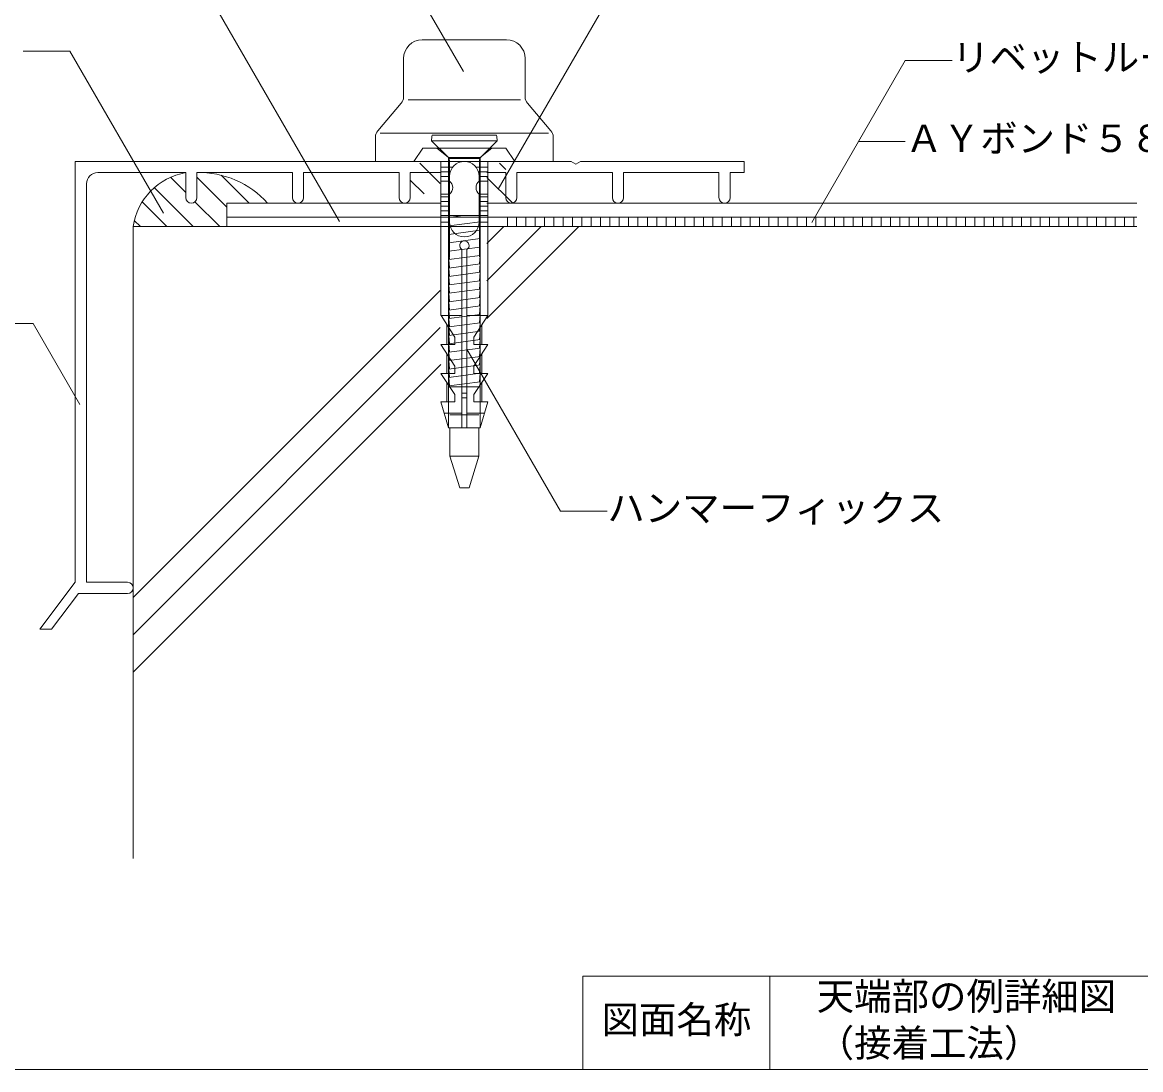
# Model space of a CAD drawing. Units: millimetres on the paper. Extents: x -135 to 135, y -94 to 92.
# Drawn here: x -44.9 to 74.6, y -88 to 24 of the extents above; entities that cross this region are included whole.
import ezdxf
from ezdxf.enums import TextEntityAlignment as Align

# ---------------------------------------------------------------- set-up
doc = ezdxf.new("R2010")
doc.units = ezdxf.units.MM
for name, color, linetype, lineweight in [('1-2_ハッチング', 4, 'Continuous', 9), ('1-4_リベットルーフ', 6, 'Continuous', 18), ('1-6_アンカー類', 4, 'Continuous', 9), ('1-7_設備', 3, 'Continuous', 18), ('1-8_下地など', 33, 'Continuous', 18), ('1-A_元図・躯体', 7, 'Continuous', 18), ('1-B_その他', 7, 'Continuous', 18), ('1-C_アンカー類②', 4, 'Continuous', 9), ('1-D_設備②', 9, 'Continuous', 18), ('E-E', 7, 'Continuous', 18), ('F-F', 7, 'Continuous', 18)]:
    doc.layers.add(name, color=color, linetype=linetype, lineweight=lineweight)
doc.styles.add('ＭＳ ゴシック', font='')
doc.styles.get('ＭＳ ゴシック').set_extended_font_data('MS Gothic')

# ---------------------------------------------------------------- blocks, each defined once
blk = doc.blocks.new('block0')
at = {"layer": '1-D_設備②'}
for p, q in [((1.5, 2.3836), (-1.5, 2.3836)), ((-2.1667, 0.3402), (-2.1667, 1.7169)), ((2.1667, 0.3402), (2.1667, 1.7169)), ((-3.0864, -0.8561), (-2.2469, 0.1233)), ((-2, 0.2466), (2, 0.2466)), ((3.0864, -0.8561), (2.2469, 0.1233)), ((-3.1667, -1.0731), (-3.1667, -1.9498)), ((-3, -0.9498), (3, -0.9498)), ((3.1667, -1.0731), (3.1667, -1.9498)), ((-3.1667, -1.9498), (3.1667, -1.9498))]:
    blk.add_line(p, q, dxfattribs=at)
for centre, radius, start, end in [((-1.5, 1.7169), 0.6667, 90, 180), ((1.5, 1.7169), 0.6667, 0, 90), ((-2.5, 0.3402), 0.3333, 319.39871, 0), ((2.5, 0.3402), 0.3333, 180, 220.60129), ((-2.8333, -1.0731), 0.3333, 139.39871, 180), ((2.8333, -1.0731), 0.3333, 0, 40.60129)]:
    blk.add_arc(centre, radius, start, end, dxfattribs=at)

msp = doc.modelspace()

# ---------------------------------------------------------------- linework, layer by layer
at = {"layer": '1-2_ハッチング'}
for p, q in [((-2.409, 8.895), (-0.248, 6.734)), ((6.077, 8.895), (6.752, 8.219)), ((-29.087, 7.393), (-27.448, 5.753)), ((-26.259, 7.393), (-23.071, 4.206)), ((-23.651, 7.613), (-20.655, 4.618)), ((4.752, 7.39), (7.525, 4.618)), ((-30.808, 6.286), (-26.641, 2.118)), ((-3.448, 7.105), (-1.96, 5.618)), ((-32.106, 4.755), (-29.469, 2.118)), ((-26.457, 4.763), (-23.812, 2.118)), ((-32.945, 2.765), (-32.298, 2.118))]:
    msp.add_line(p, q, dxfattribs=at)
for centre, radius, start, end in [((-26.272, 1.124), 6.872, 99.84947, 171.68578), ((-25.986, -1.824), 9.722, 41.49942, 91.53925)]:
    msp.add_arc(centre, radius, start, end, dxfattribs=at)
at = {"layer": '1-4_リベットルーフ'}
for p, q in [((-23.071, 4.618), (-0.248, 4.618)), ((-23.071, 3.118), (-23.071, 4.618)), ((4.752, 4.618), (74.208, 4.618)), ((-23.071, 3.118), (74.208, 3.118))]:
    msp.add_line(p, q, dxfattribs=at)
at = {"layer": '1-6_アンカー類'}
for p, q in [((-1.165, 11.295), (0.589, 9.541)), ((-1.165, 11.295), (5.835, 11.295)), ((-1.113, 11.895), (5.784, 11.895)), ((5.835, 11.295), (4.082, 9.541)), ((3.935, 9.395), (0.735, 9.395)), ((0.735, -1.105), (0.735, 9.188)), ((3.935, -1.105), (3.935, 9.188)), ((0.785, -22.405), (0.785, -19.405)), ((3.885, -22.405), (3.885, -19.405)), ((0.785, -22.405), (3.885, -22.405)), ((1.835, -25.805), (0.785, -22.405)), ((2.835, -25.805), (3.885, -22.405)), ((1.835, -25.805), (2.835, -25.805))]:
    msp.add_line(p, q, dxfattribs=at)
for centre, radius, start, end in [((2.335, 11.295), 3.5, 170.129, 180), ((2.335, 11.295), 3.5, 0, 9.871), ((0.235, 9.188), 0.5, 0, 45), ((4.435, 9.188), 0.5, 135, 180)]:
    msp.add_arc(centre, radius, start, end, dxfattribs=at)
at = {"layer": '1-7_設備'}
for p, q in [((-0.748, 9.095), (-39.248, 9.095)), ((-39.248, 9.095), (-39.248, -35.902)), ((5.252, 9.095), (13.752, 9.095)), ((13.752, 9.095), (14.252, 8.795)), ((14.252, 8.795), (14.752, 9.095)), ((14.752, 9.095), (32.252, 9.095)), ((-36.848, 7.895), (-27.448, 7.895)), ((-27.448, 5.218), (-27.448, 7.895)), ((-26.248, 5.218), (-26.248, 7.895)), ((-26.248, 7.895), (-16.048, 7.895)), ((-16.048, 7.895), (-16.048, 5.218)), ((-14.848, 7.895), (-14.848, 5.218)), ((-14.848, 7.895), (-4.648, 7.895)), ((-4.648, 7.895), (-4.648, 5.218)), ((-3.448, 7.895), (-0.248, 7.895)), ((-3.448, 7.895), (-3.448, 5.218)), ((4.752, 7.895), (6.752, 7.895)), ((6.752, 7.895), (6.752, 5.218)), ((7.952, 7.895), (7.952, 5.218)), ((7.952, 7.895), (18.152, 7.895)), ((18.152, 7.895), (18.152, 5.218)), ((19.352, 7.895), (19.352, 5.218)), ((19.352, 7.895), (29.552, 7.895)), ((29.552, 7.895), (29.552, 5.218)), ((30.752, 7.895), (30.752, 5.218)), ((-38.048, 6.695), (-38.048, -35.905)), ((-43.048, -40.905), (-39.248, -35.902)), ((-38.048, -35.905), (-33.671, -35.905)), ((-41.802, -40.905), (-38.916, -37.105)), ((-38.916, -37.105), (-33.671, -37.105)), ((-43.048, -40.905), (-41.802, -40.905))]:
    msp.add_line(p, q, dxfattribs=at)
msp.add_lwpolyline([(30.752, 7.895), (32.252, 7.895), (32.252, 9.095)], dxfattribs=at)
for centre, radius, start, end in [((-36.848, 6.695), 1.2, 90, 180), ((-26.848, 5.218), 0.6, 180, 0), ((-15.448, 5.218), 0.6, 180, 0), ((-4.048, 5.218), 0.6, 180, 0), ((7.352, 5.218), 0.6, 180, 0), ((18.752, 5.218), 0.6, 180, 0), ((30.152, 5.218), 0.6, 180, 0), ((-33.671, -36.505), 0.6, 270, 90)]:
    msp.add_arc(centre, radius, start, end, dxfattribs=at)
at = {"layer": '1-8_下地など'}
for p, q in [((6.929, 3.118), (74.208, 3.118)), ((6.929, 3.118), (6.929, 2.118)), ((7.893, 2.118), (7.893, 3.118)), ((8.893, 2.118), (8.893, 3.118)), ((9.893, 2.118), (9.893, 3.118)), ((10.893, 2.118), (10.893, 3.118)), ((11.893, 2.118), (11.893, 3.118)), ((12.893, 2.118), (12.893, 3.118)), ((13.893, 2.118), (13.893, 3.118)), ((14.893, 2.118), (14.893, 3.118)), ((15.893, 2.118), (15.893, 3.118)), ((16.893, 2.118), (16.893, 3.118)), ((17.893, 2.118), (17.893, 3.118)), ((18.893, 2.118), (18.893, 3.118)), ((19.893, 2.118), (19.893, 3.118)), ((20.893, 2.118), (20.893, 3.118)), ((21.893, 2.118), (21.893, 3.118)), ((22.893, 2.118), (22.893, 3.118)), ((23.893, 2.118), (23.893, 3.118)), ((24.893, 2.118), (24.893, 3.118)), ((25.893, 2.118), (25.893, 3.118)), ((26.893, 2.118), (26.893, 3.118)), ((27.893, 2.118), (27.893, 3.118)), ((28.893, 2.118), (28.893, 3.118)), ((29.893, 2.118), (29.893, 3.118)), ((30.893, 2.118), (30.893, 3.118)), ((31.893, 2.118), (31.893, 3.118)), ((32.893, 2.118), (32.893, 3.118)), ((33.893, 2.118), (33.893, 3.118)), ((34.893, 2.118), (34.893, 3.118)), ((35.893, 2.118), (35.893, 3.118)), ((36.893, 2.118), (36.893, 3.118)), ((37.893, 2.118), (37.893, 3.118)), ((38.893, 2.118), (38.893, 3.118)), ((39.893, 2.118), (39.893, 3.118)), ((40.893, 2.118), (40.893, 3.118)), ((41.893, 2.118), (41.893, 3.118)), ((42.893, 2.118), (42.893, 3.118)), ((43.893, 2.118), (43.893, 3.118)), ((44.893, 2.118), (44.893, 3.118)), ((45.893, 2.118), (45.893, 3.118)), ((46.893, 2.118), (46.893, 3.118)), ((47.893, 2.118), (47.893, 3.118)), ((48.893, 2.118), (48.893, 3.118)), ((49.893, 2.118), (49.893, 3.118)), ((50.893, 2.118), (50.893, 3.118)), ((51.893, 2.118), (51.893, 3.118)), ((52.893, 2.118), (52.893, 3.118)), ((53.893, 2.118), (53.893, 3.118)), ((54.893, 2.118), (54.893, 3.118)), ((55.893, 2.118), (55.893, 3.118)), ((56.893, 2.118), (56.893, 3.118)), ((57.893, 2.118), (57.893, 3.118)), ((58.893, 2.118), (58.893, 3.118)), ((59.893, 2.118), (59.893, 3.118)), ((60.893, 2.118), (60.893, 3.118)), ((61.893, 2.118), (61.893, 3.118)), ((62.893, 2.118), (62.893, 3.118)), ((63.893, 2.118), (63.893, 3.118)), ((64.893, 2.118), (64.893, 3.118)), ((65.893, 2.118), (65.893, 3.118)), ((66.893, 2.118), (66.893, 3.118)), ((67.893, 2.118), (67.893, 3.118)), ((68.893, 2.118), (68.893, 3.118)), ((69.893, 2.118), (69.893, 3.118)), ((70.893, 2.118), (70.893, 3.118)), ((71.893, 2.118), (71.893, 3.118)), ((72.893, 2.118), (72.893, 3.118)), ((73.893, 2.118), (73.893, 3.118)), ((6.929, 2.118), (74.208, 2.118))]:
    msp.add_line(p, q, dxfattribs=at)
at = {"layer": '1-A_元図・躯体'}
for p, q in [((-33.071, 2.118), (-0.248, 2.118)), ((-33.071, 2.118), (-33.071, -65.438)), ((4.752, 2.118), (74.208, 2.118)), ((4.752, -3.689), (10.559, 2.118)), ((4.752, -7.69), (14.56, 2.118)), ((4.752, 0.31), (6.56, 2.118)), ((-33.071, -37.514), (-0.248, -4.69)), ((-33.071, -41.514), (-0.234, -8.676)), ((-33.071, -45.514), (-0.165, -12.607))]:
    msp.add_line(p, q, dxfattribs=at)
at = {"layer": '1-B_その他'}
for p, q in [((-23.071, 3.118), (-23.071, 2.118)), ((-23.071, 3.118), (-0.248, 3.118)), ((4.752, 3.118), (6.929, 3.118)), ((6.929, 3.118), (6.929, 2.118)), ((-23.071, 2.118), (6.929, 2.118))]:
    msp.add_line(p, q, dxfattribs=at)
at = {"layer": '1-C_アンカー類②'}
for p, q in [((-0.615, 10.495), (0.635, 9.495)), ((7.735, 9.095), (6.785, 10.495)), ((-3.065, 9.095), (7.735, 9.095)), ((-0.163, 5.595), (-0.163, 9.095)), ((1.098, 8.495), (-0.163, 8.495)), ((0.635, 9.495), (0.635, -19.405)), ((4.833, 8.495), (3.572, 8.495)), ((4.035, 9.495), (4.035, -19.405)), ((4.833, 5.595), (4.833, 9.095)), ((0.834, 7.995), (-0.163, 7.995)), ((0.76, 7.495), (-0.163, 7.495)), ((0.76, 7.52), (0.76, 6.995)), ((4.833, 7.995), (3.837, 7.995)), ((3.91, 6.995), (3.91, 7.52)), ((4.833, 7.495), (3.91, 7.495)), ((-0.163, 6.995), (0.76, 6.995)), ((3.91, 6.995), (4.833, 6.995)), ((-0.163, 5.595), (-0.163, 3.295)), ((-0.163, 5.595), (0.76, 5.595)), ((-0.163, 5.595), (0.76, 5.595)), ((0.76, 5.295), (-0.163, 5.295)), ((0.76, 4.795), (-0.163, 4.795)), ((0.76, 5.595), (0.76, 2.595)), ((3.91, 5.595), (4.833, 5.595)), ((3.91, 5.595), (4.833, 5.595)), ((3.91, 2.595), (3.91, 5.595)), ((4.833, 5.295), (3.91, 5.295)), ((4.833, 4.795), (3.91, 4.795)), ((4.833, 5.595), (4.833, 3.295)), ((0.76, 4.295), (-0.163, 4.295)), ((0.76, 3.795), (-0.163, 3.795)), ((4.833, 4.295), (3.91, 4.295)), ((4.833, 3.795), (3.91, 3.795)), ((-0.163, -7.39), (-0.163, 3.295)), ((0.76, 3.295), (-0.163, 3.295)), ((0.76, 2.595), (-0.163, 2.595)), ((0.66, 3.295), (4.008, 3.295)), ((0.687, 3.098), (0.66, 3.295)), ((0.66, 3.095), (2.171, 3.295)), ((0.66, 3.095), (0.76, 2.208)), ((0.66, 2.195), (4.035, 2.641)), ((4.833, 3.295), (3.91, 3.295)), ((4.833, 2.595), (3.91, 2.595)), ((3.935, 2.628), (4.008, 3.295)), ((3.935, 1.728), (4.035, 2.641)), ((4.833, -7.39), (4.833, 3.295)), ((0.66, 2.195), (0.76, 1.308)), ((0.66, 1.295), (4.035, 1.741)), ((0.66, 1.295), (0.76, 0.408)), ((3.935, 0.828), (4.035, 1.741)), ((0.66, 0.395), (4.035, 0.841)), ((0.66, 0.395), (0.76, -0.492)), ((3.935, -0.072), (4.035, 0.841)), ((0.66, -0.505), (4.035, -0.059)), ((0.76, -1.392), (0.66, -0.505)), ((0.66, -1.405), (4.035, -0.959)), ((2.082, -19.405), (2.082, -0.337)), ((2.588, -19.405), (2.588, -0.337)), ((3.935, -0.972), (4.035, -0.059)), ((3.935, -1.872), (4.035, -0.959)), ((0.76, -2.292), (0.66, -1.405)), ((0.66, -2.305), (4.035, -1.859)), ((0.66, -2.305), (0.76, -3.192)), ((3.935, -2.772), (4.035, -1.859)), ((0.66, -3.205), (4.035, -2.759)), ((0.66, -3.205), (0.76, -4.092)), ((3.935, -3.672), (4.035, -2.759)), ((-0.163, -4.292), (-0.162, -4.293)), ((0.66, -4.105), (4.035, -3.659)), ((0.76, -4.992), (0.66, -4.105)), ((0.66, -5.005), (4.035, -4.559)), ((3.935, -4.572), (4.035, -3.659)), ((3.935, -5.472), (4.035, -4.559)), ((4.833, -4.292), (4.833, -4.293)), ((0.76, -5.892), (0.66, -5.005)), ((0.66, -5.905), (4.035, -5.459)), ((0.66, -5.905), (0.76, -6.792)), ((3.935, -6.372), (4.035, -5.459)), ((0.66, -6.805), (4.035, -6.359)), ((0.76, -7.692), (0.66, -6.805)), ((4.035, -6.359), (3.935, -7.272)), ((-0.163, -7.39), (2.082, -7.39)), ((-0.163, -7.39), (-0.162, -7.392)), ((-0.162, -7.392), (1.328, -9.71)), ((0.46, -8.36), (0.46, -10.489)), ((0.66, -7.705), (4.035, -7.259)), ((0.76, -8.592), (0.66, -7.705)), ((0.66, -8.605), (4.035, -8.159)), ((3.759, -7.39), (2.588, -7.39)), ((4.833, -7.392), (3.342, -9.71)), ((4.833, -7.39), (3.759, -7.39)), ((4.035, -7.259), (3.935, -8.172)), ((4.035, -8.159), (3.975, -8.709)), ((4.21, -8.36), (4.21, -10.489)), ((4.833, -7.39), (4.833, -7.392)), ((0.46, -9.025), (0.46, -10.489)), ((0.66, -9.505), (4.035, -9.059)), ((0.76, -10.392), (0.66, -9.505)), ((3.975, -8.709), (3.935, -9.072)), ((4.035, -9.059), (3.935, -9.972)), ((-0.163, -10.489), (1.328, -10.489)), ((-0.163, -10.489), (1.328, -12.808)), ((-0.163, -10.489), (-0.162, -10.49)), ((-0.163, -10.489), (-0.162, -10.49)), ((0.66, -10.405), (4.035, -9.959)), ((0.76, -11.292), (0.66, -10.405)), ((1.328, -9.71), (1.328, -10.489)), ((4.833, -10.489), (3.342, -12.808)), ((4.035, -9.959), (3.935, -10.872)), ((4.833, -10.489), (4.833, -10.49)), ((0.46, -11.458), (0.46, -13.587)), ((0.66, -11.305), (4.06, -10.855)), ((0.76, -12.192), (0.66, -11.305)), ((0.66, -12.205), (4.06, -11.755)), ((4.035, -10.859), (3.935, -11.772)), ((4.035, -11.759), (3.935, -12.672)), ((4.21, -11.458), (4.21, -13.587)), ((0.46, -12.124), (0.46, -13.587)), ((0.76, -13.092), (0.66, -12.205)), ((0.66, -13.105), (4.06, -12.655)), ((0.76, -13.992), (0.66, -13.105)), ((1.328, -12.808), (1.328, -13.587)), ((4.035, -12.659), (3.935, -13.572)), ((-0.163, -13.587), (1.328, -13.587)), ((-0.163, -13.587), (1.328, -15.843)), ((-0.163, -13.587), (-0.162, -13.589)), ((-0.163, -13.587), (-0.162, -13.589)), ((0.66, -14.005), (4.035, -13.559)), ((0.76, -14.892), (0.66, -14.005)), ((4.833, -13.589), (3.342, -15.843)), ((4.035, -13.559), (3.935, -14.472)), ((4.833, -13.587), (4.833, -13.589)), ((0.46, -14.53), (0.46, -16.623)), ((0.46, -15.159), (0.46, -16.623)), ((0.66, -14.905), (4.035, -14.459)), ((0.671, -15.005), (0.66, -14.905)), ((0.671, -15.005), (3.975, -15.005)), ((4.035, -14.459), (3.975, -15.005)), ((4.21, -14.531), (4.21, -16.623)), ((-0.163, -16.623), (0.635, -19.405)), ((-0.163, -16.623), (1.328, -16.623)), ((-0.163, -16.623), (-0.162, -16.624)), ((-0.163, -16.623), (-0.162, -16.624)), ((1.328, -15.843), (1.328, -16.623)), ((2.082, -15.674), (2.588, -15.674)), ((2.082, -16.18), (2.588, -16.18)), ((4.833, -16.623), (4.833, -16.624)), ((0.182, -17.824), (2.082, -17.824)), ((2.588, -17.824), (4.489, -17.824)), ((0.785, -18.005), (3.885, -18.005)), ((0.635, -19.405), (1.328, -19.405)), ((2.082, -19.405), (1.328, -19.405)), ((1.328, -19.405), (2.082, -19.405)), ((2.335, -19.405), (2.082, -19.405)), ((2.335, -19.405), (2.588, -19.405)), ((3.342, -19.405), (2.588, -19.405)), ((2.588, -19.405), (3.342, -19.405))]:
    msp.add_line(p, q, dxfattribs=at)
for points in [[(-3.065, 9.095), (-2.115, 10.495), (6.785, 10.495)], [(0.635, 9.495), (4.035, 9.495), (5.285, 10.495)], [(0.76, -9.492), (0.671, -8.705), (0.66, -8.605)], [(4.833, -10.489), (3.342, -10.489), (3.342, -9.71)], [(4.833, -13.587), (3.342, -13.587), (3.342, -12.808)], [(4.833, -16.623), (3.342, -16.623), (3.342, -15.843)], [(4.833, -16.624), (4.035, -19.405), (3.342, -19.405)]]:
    msp.add_lwpolyline(points, dxfattribs=at)
for centre, radius, start, end in [((2.335, 7.52), 1.575, 0, 180), ((0.169, 6.295), 0.916, 310.19, 49.81), ((4.502, 6.295), 0.916, 130.19, 229.81), ((2.335, 2.595), 1.575, 180, 0), ((2.335, 0.095), 0.5, 300.391, 239.609)]:
    msp.add_arc(centre, radius, start, end, dxfattribs=at)
at = {"layer": 'E-E'}
for p, q in [((25.955, 40.753), (5.955, 6.112)), ((-7.767, 36.029), (2.233, 18.708)), ((-26.02, 28.658), (-11.02, 2.677)), ((-39.818, 20.89), (-44.818, 20.89)), ((-39.818, 20.89), (-29.818, 3.569)), ((39.467, 2.554), (44.467, 11.215)), ((44.467, 11.215), (49.467, 11.215)), ((12.615, -28.297), (2.615, -10.977)), ((12.615, -28.297), (17.615, -28.297))]:
    msp.add_line(p, q, dxfattribs=at)
for points in [[(44.467, 11.215), (49.467, 19.875), (54.467, 19.875)], [(-38.772, -16.878), (-43.772, -8.218), (-48.772, -8.218)]]:
    msp.add_lwpolyline(points, dxfattribs=at)
at = {"layer": 'F-F'}
for p, q in [((15, -88), (15, -78)), ((35, -88), (35, -78))]:
    msp.add_line(p, q, dxfattribs=at)
for points in [[(-135, 92), (135, 92), (135, -88), (-135, -88)], [(135, -78), (40.118, -78), (15, -78)]]:
    msp.add_lwpolyline(points, dxfattribs=at)

# ---------------------------------------------------------------- block references
at = {"layer": '1-D_設備②', "xscale": 3, "yscale": 3}
msp.add_blockref('block0', (2.335, 14.944), dxfattribs=at)

# ---------------------------------------------------------------- texts
at = {"layer": 'E-E', "style": 'ＭＳ ゴシック'}
for s, p in [('リベットルーフ', (54.467, 17.875)), ('ＡＹボンド５８０ＮＦ', (49.467, 9.215)), ('ハンマーフィックス', (17.615, -30.297)), ('天端部の例詳細図', (40, -82.5)), ('図面名称', (17, -85)), ('（接着工法）', (40, -87.5))]:
    msp.add_text(s, height=2.933, dxfattribs=at).set_placement(p, align=Align.BOTTOM_LEFT)

doc.saveas('drawing.dxf')
